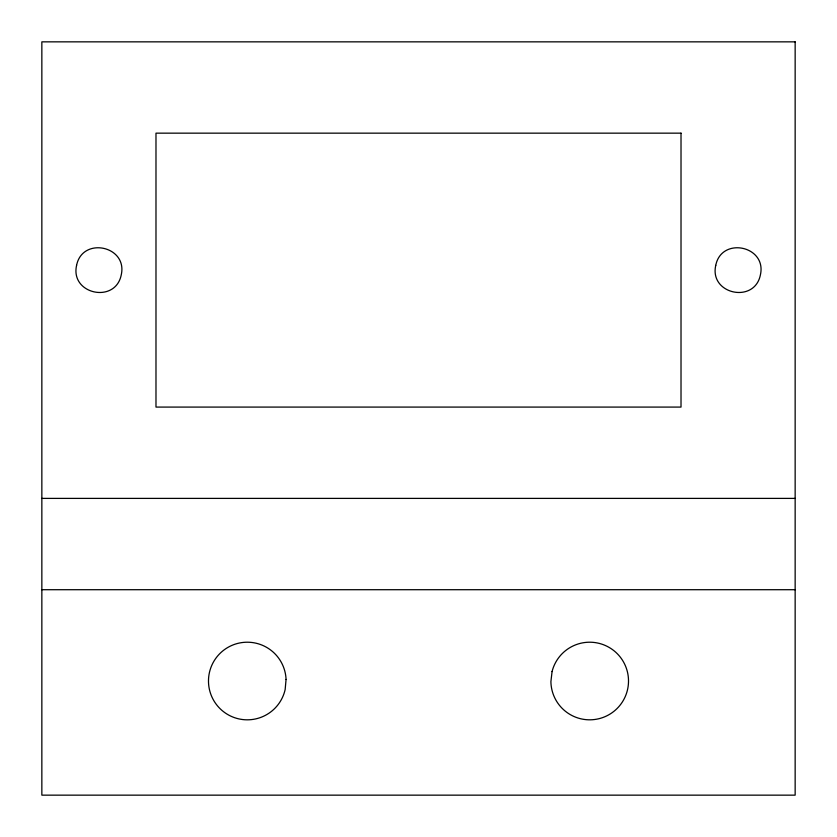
<?xml version="1.0" encoding="UTF-8"?>
<svg xmlns="http://www.w3.org/2000/svg" width="837" height="837" viewBox="0 0 837 837"><rect width="100%" height="100%" fill="white"/><g stroke="black" fill="none" stroke-linecap="round" stroke-linejoin="round"><path stroke-width="1.26" d="M41.85 498.392L795.15 498.392M41.85 589.708L795.15 589.708M286.066 679.456L285.155 689.542A38.805 38.805 0 0 1 223.563 711.722A38.805 38.805 0 0 1 229.495 646.53A38.805 38.805 0 0 1 286.066 679.456M76.585 265.381C70.005 294.321 115.485 303.988 121.25 274.871C127.831 245.921 82.35 236.254 76.585 265.381M715.75 265.381C709.169 294.321 754.65 303.988 760.404 274.871C766.995 245.921 721.515 236.254 715.75 265.381M552.064 671.577L550.903 681.642A38.805 38.805 0 0 0 606.668 715.917A38.805 38.805 0 0 0 614.159 650.883A38.805 38.805 0 0 0 552.064 671.577M795.15 41.85L41.85 41.85L41.85 795.15L795.15 795.15L795.15 41.85M681.015 133.156L155.985 133.156L155.985 407.085L681.015 407.085L681.015 133.156"/></g></svg>
